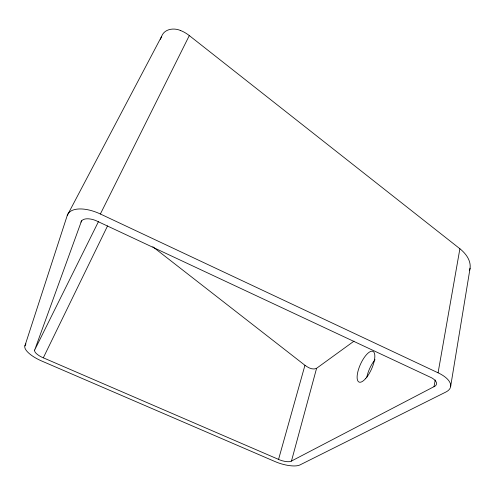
<?xml version="1.0" encoding="UTF-8"?>
<svg xmlns="http://www.w3.org/2000/svg" width="495" height="495" viewBox="0 0 495 495"><rect width="100%" height="100%" fill="white"/><g stroke="black" fill="none" stroke-linecap="round" stroke-linejoin="round"><path stroke-width="0.74" d="M450.617 386.626L470.083 268.185C471.098 260.339 465.677 253.384 459.892 248.75L189.307 35.584A27.596 17.938 50.5 0 0 180.712 30.591M34.675 350.027L34.57 350.633A10.531 3.657 23.6 0 0 41.759 357.136L279.991 460.01A9.863 3.31 17.1 0 0 290.707 461.439L435.142 386.075A14.095 6.249 12.1 0 0 431.696 377.846L95.653 220.485A15.017 7.4 26 0 0 81.489 221.042L34.675 350.027L98.567 221.407M180.712 30.591C174.067 27.559 164.272 28.772 161.568 36.494L67.246 215.474L24.88 345.925A21.118 7.338 23.6 0 0 41.679 361.004L275.084 461.588A19.775 6.639 17.1 0 0 299.933 464.941L445.834 392.052A28.258 12.536 12.1 0 0 438.081 372.809L459.892 248.75M434.016 386.787L435.223 379.968M291.444 461.142L316.59 368.292L354.018 341.142M469.495 270.35L470.083 268.185M278.549 459.428L304.951 365.291L152.806 246.758M160.46 39.371L161.568 36.494M43.306 357.842L107.57 225.881M67.246 215.474A30.115 14.85 26.1 0 1 100.38 214.001L189.307 35.584M24.88 345.925L25.926 343.852M80.926 222.125L81.632 220.745M316.59 368.292C312.667 370.334 308.137 367.587 304.951 365.291M100.38 214.001L438.081 372.809M366.82 377.301A16.811 6.237 -65.7 0 1 375.055 359.729M365.737 378.452A16.849 6.027 -65.6 0 0 373.768 352.019A16.849 6.027 -65.6 0 0 358.423 369.672A16.849 6.027 -65.6 0 0 365.737 378.452"/></g></svg>
